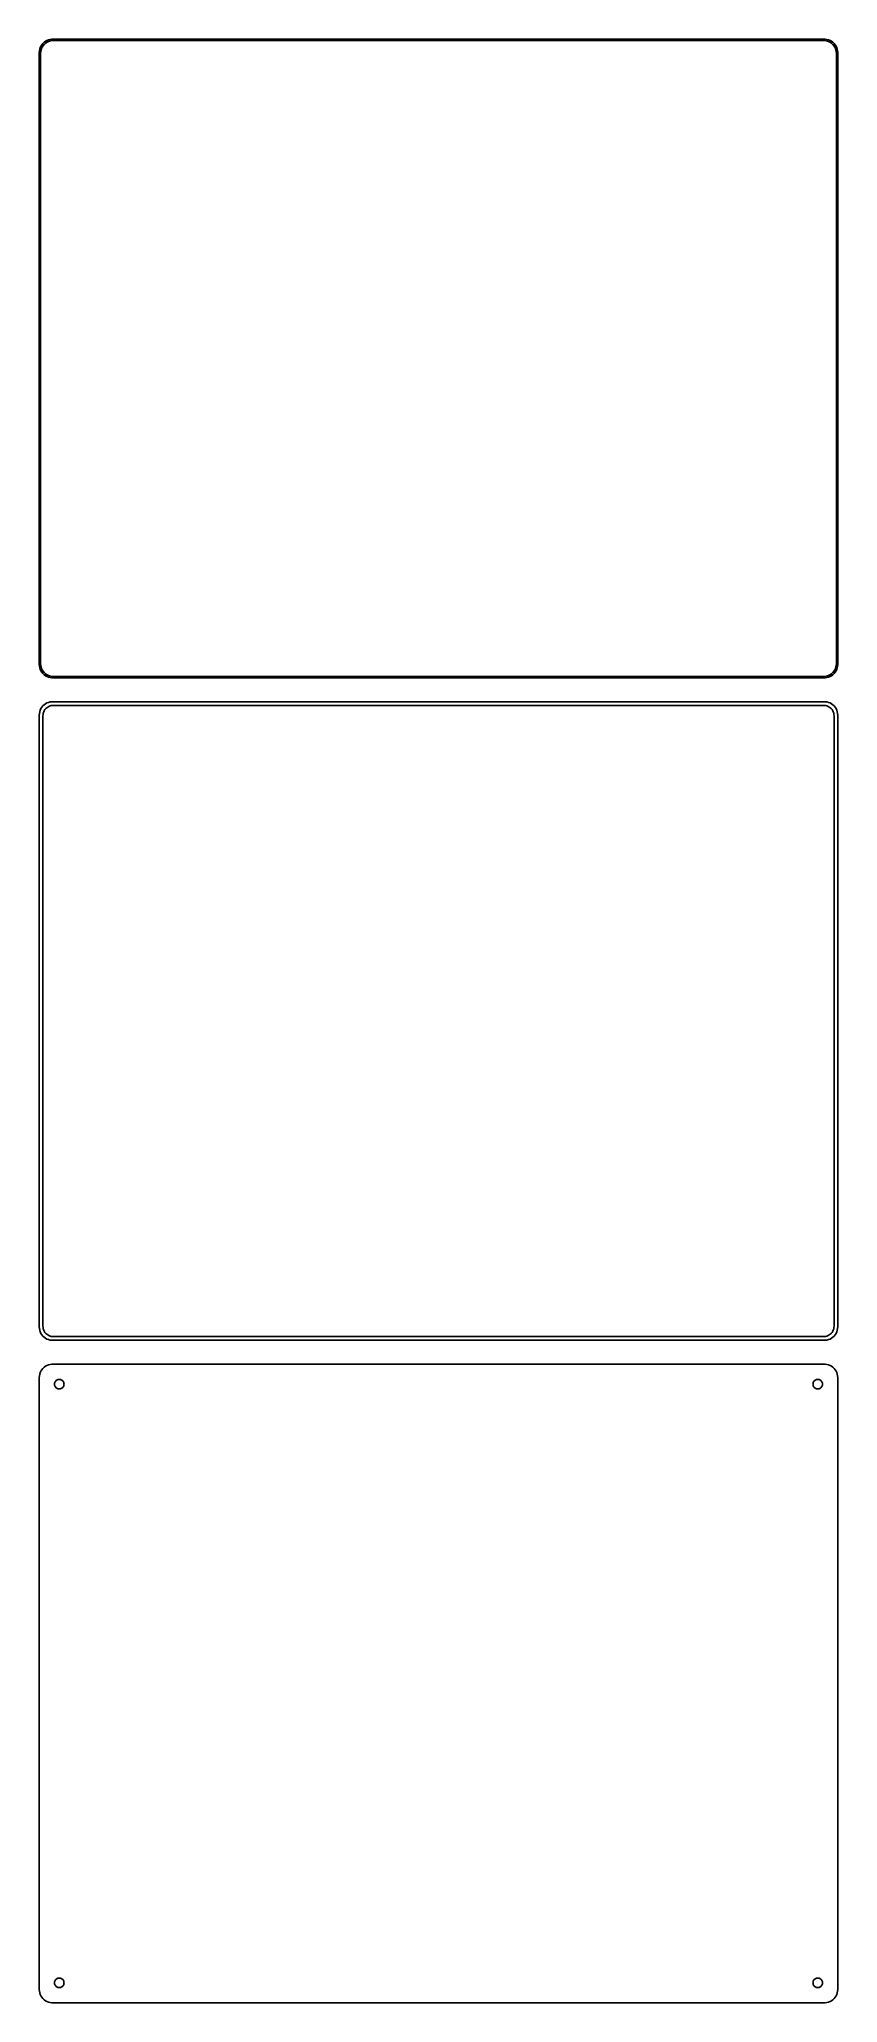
# Model space of a CAD drawing. Header units: metres. Extents: x -150 to 150, y 378 to 1116.
import ezdxf

# ---------------------------------------------------------------- set-up
doc = ezdxf.new("R2010")
doc.units = ezdxf.units.M

msp = doc.modelspace()

# ---------------------------------------------------------------- linework, layer by layer
for p, q in [((-148.645, 1114.42), (-149.045, 1113.94)), ((-148.187, 1114.85), (-148.645, 1114.42)), ((-148.213, 1114), (-147.778, 1114.41)), ((-147.679, 1115.22), (-148.187, 1114.85)), ((-147.778, 1114.41), (-147.295, 1114.76)), ((-147.129, 1115.52), (-147.679, 1115.22)), ((-147.295, 1114.76), (-146.772, 1115.05)), ((-146.545, 1115.76), (-147.129, 1115.52)), ((-146.772, 1115.05), (-146.218, 1115.27)), ((-145.937, 1115.91), (-146.545, 1115.76)), ((-146.218, 1115.27), (-145.64, 1115.42)), ((-145.314, 1115.99), (-145.937, 1115.91)), ((-145.64, 1115.42), (-145.048, 1115.49)), ((145.314, 1115.99), (-145.314, 1115.99)), ((-145.048, 1115.49), (145.048, 1115.49)), ((145.048, 1115.49), (145.64, 1115.42)), ((145.937, 1115.91), (145.314, 1115.99)), ((145.64, 1115.42), (146.218, 1115.27)), ((146.545, 1115.76), (145.937, 1115.91)), ((146.218, 1115.27), (146.772, 1115.05)), ((147.129, 1115.52), (146.545, 1115.76)), ((146.772, 1115.05), (147.295, 1114.76)), ((147.679, 1115.22), (147.129, 1115.52)), ((147.295, 1114.76), (147.778, 1114.41)), ((148.187, 1114.85), (147.679, 1115.22)), ((147.778, 1114.41), (148.213, 1114)), ((148.645, 1114.42), (148.187, 1114.85)), ((149.045, 1113.94), (148.645, 1114.42)), ((-149.961, 1111.63), (-150, 1111)), ((-150, 1111), (-150, 881)), ((-149.843, 1112.24), (-149.961, 1111.63)), ((-149.649, 1112.84), (-149.843, 1112.24)), ((-149.382, 1113.41), (-149.649, 1112.84)), ((-149.5, 1110.75), (-149.463, 1111.35)), ((-149.5, 881.25), (-149.5, 1110.75)), ((-149.463, 1111.35), (-149.351, 1111.93)), ((-149.045, 1113.94), (-149.382, 1113.41)), ((-149.351, 1111.93), (-149.166, 1112.5)), ((-149.166, 1112.5), (-148.912, 1113.04)), ((-148.912, 1113.04), (-148.593, 1113.54)), ((-148.593, 1113.54), (-148.213, 1114)), ((148.213, 1114), (148.593, 1113.54)), ((148.593, 1113.54), (148.912, 1113.04)), ((148.912, 1113.04), (149.166, 1112.5)), ((149.382, 1113.41), (149.045, 1113.94)), ((149.166, 1112.5), (149.351, 1111.93)), ((149.351, 1111.93), (149.463, 1111.35)), ((149.649, 1112.84), (149.382, 1113.41)), ((149.463, 1111.35), (149.5, 1110.75)), ((149.5, 1110.75), (149.5, 881.25)), ((149.843, 1112.24), (149.649, 1112.84)), ((149.961, 1111.63), (149.843, 1112.24)), ((150, 1111), (149.961, 1111.63)), ((150, 881), (150, 1111)), ((-150, 881), (-149.961, 880.373)), ((-149.961, 880.373), (-149.843, 879.757)), ((-149.843, 879.757), (-149.649, 879.159)), ((-149.649, 879.159), (-149.382, 878.591)), ((-149.463, 880.655), (-149.5, 881.25)), ((-149.351, 880.069), (-149.463, 880.655)), ((-149.382, 878.591), (-149.045, 878.061)), ((-149.166, 879.501), (-149.351, 880.069)), ((-148.912, 878.962), (-149.166, 879.501)), ((-148.593, 878.458), (-148.912, 878.962)), ((-148.213, 877.998), (-148.593, 878.458)), ((148.593, 878.458), (148.213, 877.998)), ((148.912, 878.962), (148.593, 878.458)), ((149.166, 879.501), (148.912, 878.962)), ((149.045, 878.061), (149.382, 878.591)), ((149.351, 880.069), (149.166, 879.501)), ((149.463, 880.655), (149.351, 880.069)), ((149.382, 878.591), (149.649, 879.159)), ((149.5, 881.25), (149.463, 880.655)), ((149.649, 879.159), (149.843, 879.757)), ((149.843, 879.757), (149.961, 880.373)), ((149.961, 880.373), (150, 881)), ((-149.045, 878.061), (-148.645, 877.577)), ((-148.645, 877.577), (-148.187, 877.147)), ((-147.778, 877.59), (-148.213, 877.998)), ((-148.187, 877.147), (-147.679, 876.778)), ((-147.295, 877.239), (-147.778, 877.59)), ((-147.679, 876.778), (-147.129, 876.476)), ((-146.772, 876.952), (-147.295, 877.239)), ((-147.129, 876.476), (-146.545, 876.245)), ((-146.218, 876.732), (-146.772, 876.952)), ((-146.545, 876.245), (-145.937, 876.089)), ((-145.64, 876.584), (-146.218, 876.732)), ((-145.937, 876.089), (-145.314, 876.01)), ((-145.048, 876.509), (-145.64, 876.584)), ((-145.314, 876.01), (145.314, 876.01)), ((145.048, 876.509), (-145.048, 876.509)), ((145.64, 876.584), (145.048, 876.509)), ((145.314, 876.01), (145.937, 876.089)), ((146.218, 876.732), (145.64, 876.584)), ((145.937, 876.089), (146.545, 876.245)), ((146.772, 876.952), (146.218, 876.732)), ((146.545, 876.245), (147.129, 876.476)), ((147.295, 877.239), (146.772, 876.952)), ((147.129, 876.476), (147.679, 876.778)), ((147.778, 877.59), (147.295, 877.239)), ((147.679, 876.778), (148.187, 877.147)), ((148.213, 877.998), (147.778, 877.59)), ((148.187, 877.147), (148.645, 877.577)), ((148.645, 877.577), (149.045, 878.061)), ((-149.649, 863.841), (-149.843, 863.243)), ((-149.382, 864.409), (-149.649, 863.841)), ((-149.045, 864.939), (-149.382, 864.409)), ((-148.645, 865.423), (-149.045, 864.939)), ((-148.187, 865.853), (-148.645, 865.423)), ((-148.348, 863.174), (-148.141, 863.614)), ((-147.679, 866.222), (-148.187, 865.853)), ((-148.141, 863.614), (-147.88, 864.024)), ((-147.88, 864.024), (-147.571, 864.399)), ((-147.129, 866.524), (-147.679, 866.222)), ((-147.571, 864.399), (-147.216, 864.731)), ((-147.216, 864.731), (-146.823, 865.017)), ((-146.545, 866.755), (-147.129, 866.524)), ((-146.823, 865.017), (-146.398, 865.251)), ((-145.937, 866.911), (-146.545, 866.755)), ((-146.398, 865.251), (-145.946, 865.43)), ((-145.946, 865.43), (-145.475, 865.551)), ((-145.314, 866.99), (-145.937, 866.911)), ((-145.475, 865.551), (-144.993, 865.612)), ((145.314, 866.99), (-145.314, 866.99)), ((-144.993, 865.612), (144.993, 865.612)), ((144.993, 865.612), (145.475, 865.551)), ((145.937, 866.911), (145.314, 866.99)), ((145.475, 865.551), (145.946, 865.43)), ((146.545, 866.755), (145.937, 866.911)), ((145.946, 865.43), (146.398, 865.251)), ((146.398, 865.251), (146.823, 865.017)), ((147.129, 866.524), (146.545, 866.755)), ((146.823, 865.017), (147.216, 864.731)), ((147.679, 866.222), (147.129, 866.524)), ((147.216, 864.731), (147.571, 864.399)), ((147.571, 864.399), (147.88, 864.024)), ((148.187, 865.853), (147.679, 866.222)), ((147.88, 864.024), (148.141, 863.614)), ((148.141, 863.614), (148.348, 863.174)), ((148.645, 865.423), (148.187, 865.853)), ((149.045, 864.939), (148.645, 865.423)), ((149.382, 864.409), (149.045, 864.939)), ((149.649, 863.841), (149.382, 864.409)), ((149.843, 863.243), (149.649, 863.841)), ((-149.961, 862.627), (-150, 862)), ((-150, 862), (-150, 632)), ((-149.843, 863.243), (-149.961, 862.627)), ((-148.619, 861.75), (-148.589, 862.235)), ((-148.619, 632.25), (-148.619, 861.75)), ((-148.589, 862.235), (-148.498, 862.712)), ((-148.498, 862.712), (-148.348, 863.174)), ((148.348, 863.174), (148.498, 862.712)), ((148.498, 862.712), (148.589, 862.235)), ((148.589, 862.235), (148.619, 861.75)), ((148.619, 861.75), (148.619, 632.25)), ((149.961, 862.627), (149.843, 863.243)), ((150, 862), (149.961, 862.627)), ((150, 632), (150, 862)), ((-150, 632), (-149.961, 631.373)), ((-149.961, 631.373), (-149.843, 630.757)), ((-149.843, 630.757), (-149.649, 630.159)), ((-149.649, 630.159), (-149.382, 629.591)), ((-149.382, 629.591), (-149.045, 629.061)), ((-149.045, 629.061), (-148.645, 628.577)), ((-148.645, 628.577), (-148.187, 628.147)), ((-148.589, 631.765), (-148.619, 632.25)), ((-148.498, 631.288), (-148.589, 631.765)), ((-148.348, 630.826), (-148.498, 631.288)), ((-148.141, 630.386), (-148.348, 630.826)), ((-148.187, 628.147), (-147.679, 627.778)), ((-147.88, 629.976), (-148.141, 630.386)), ((-147.571, 629.601), (-147.88, 629.976)), ((-147.679, 627.778), (-147.129, 627.476)), ((-147.216, 629.269), (-147.571, 629.601)), ((-146.823, 628.983), (-147.216, 629.269)), ((-147.129, 627.476), (-146.545, 627.245)), ((-146.398, 628.749), (-146.823, 628.983)), ((-145.946, 628.57), (-146.398, 628.749)), ((-145.475, 628.449), (-145.946, 628.57)), ((-144.993, 628.388), (-145.475, 628.449)), ((144.993, 628.388), (-144.993, 628.388)), ((145.475, 628.449), (144.993, 628.388)), ((145.946, 628.57), (145.475, 628.449)), ((146.398, 628.749), (145.946, 628.57)), ((146.823, 628.983), (146.398, 628.749)), ((146.545, 627.245), (147.129, 627.476)), ((147.216, 629.269), (146.823, 628.983)), ((147.129, 627.476), (147.679, 627.778)), ((147.571, 629.601), (147.216, 629.269)), ((147.88, 629.976), (147.571, 629.601)), ((147.679, 627.778), (148.187, 628.147)), ((148.141, 630.386), (147.88, 629.976)), ((148.348, 630.826), (148.141, 630.386)), ((148.187, 628.147), (148.645, 628.577)), ((148.498, 631.288), (148.348, 630.826)), ((148.589, 631.765), (148.498, 631.288)), ((148.619, 632.25), (148.589, 631.765)), ((148.645, 628.577), (149.045, 629.061)), ((149.045, 629.061), (149.382, 629.591)), ((149.382, 629.591), (149.649, 630.159)), ((149.649, 630.159), (149.843, 630.757)), ((149.843, 630.757), (149.961, 631.373)), ((149.961, 631.373), (150, 632)), ((-146.545, 627.245), (-145.937, 627.089)), ((-145.937, 627.089), (-145.314, 627.01)), ((-145.314, 627.01), (145.314, 627.01)), ((145.314, 627.01), (145.937, 627.089)), ((145.937, 627.089), (146.545, 627.245)), ((-149.961, 613.627), (-150, 613)), ((-150, 613), (-150, 383)), ((-149.843, 614.243), (-149.961, 613.627)), ((-149.649, 614.841), (-149.843, 614.243)), ((-149.382, 615.409), (-149.649, 614.841)), ((-149.045, 615.939), (-149.382, 615.409)), ((-148.645, 616.423), (-149.045, 615.939)), ((-148.187, 616.853), (-148.645, 616.423)), ((-147.679, 617.222), (-148.187, 616.853)), ((-147.129, 617.524), (-147.679, 617.222)), ((-146.545, 617.755), (-147.129, 617.524)), ((-145.937, 617.911), (-146.545, 617.755)), ((-145.314, 617.99), (-145.937, 617.911)), ((145.314, 617.99), (-145.314, 617.99)), ((145.937, 617.911), (145.314, 617.99)), ((146.545, 617.755), (145.937, 617.911)), ((147.129, 617.524), (146.545, 617.755)), ((147.679, 617.222), (147.129, 617.524)), ((148.187, 616.853), (147.679, 617.222)), ((148.645, 616.423), (148.187, 616.853)), ((149.045, 615.939), (148.645, 616.423)), ((149.382, 615.409), (149.045, 615.939)), ((149.649, 614.841), (149.382, 615.409)), ((149.843, 614.243), (149.649, 614.841)), ((149.961, 613.627), (149.843, 614.243)), ((150, 613), (149.961, 613.627)), ((150, 383), (150, 613)), ((-144.3, 610.5), (-144.286, 610.726)), ((-144.286, 610.274), (-144.3, 610.5)), ((-144.286, 610.726), (-144.243, 610.948)), ((-144.243, 610.052), (-144.286, 610.274)), ((-144.243, 610.948), (-144.174, 611.163)), ((-144.174, 609.837), (-144.243, 610.052)), ((-144.174, 611.163), (-144.077, 611.367)), ((-144.077, 609.633), (-144.174, 609.837)), ((-144.077, 611.367), (-143.956, 611.558)), ((-143.956, 609.442), (-144.077, 609.633)), ((-143.956, 611.558), (-143.812, 611.732)), ((-143.812, 609.268), (-143.956, 609.442)), ((-143.812, 611.732), (-143.647, 611.887)), ((-143.647, 609.113), (-143.812, 609.268)), ((-143.647, 611.887), (-143.464, 612.02)), ((-143.464, 608.98), (-143.647, 609.113)), ((-143.464, 612.02), (-143.266, 612.129)), ((-143.266, 608.871), (-143.464, 608.98)), ((-143.266, 612.129), (-143.056, 612.212)), ((-143.056, 608.788), (-143.266, 608.871)), ((-143.056, 612.212), (-142.837, 612.268)), ((-142.837, 608.732), (-143.056, 608.788)), ((-142.837, 612.268), (-142.613, 612.296)), ((-142.613, 608.704), (-142.837, 608.732)), ((-142.613, 612.296), (-142.387, 612.296)), ((-142.387, 608.704), (-142.613, 608.704)), ((-142.387, 612.296), (-142.163, 612.268)), ((-142.163, 608.732), (-142.387, 608.704)), ((-142.163, 612.268), (-141.944, 612.212)), ((-141.944, 608.788), (-142.163, 608.732)), ((-141.944, 612.212), (-141.734, 612.129)), ((-141.734, 608.871), (-141.944, 608.788)), ((-141.734, 612.129), (-141.536, 612.02)), ((-141.536, 608.98), (-141.734, 608.871)), ((-141.536, 612.02), (-141.353, 611.887)), ((-141.353, 609.113), (-141.536, 608.98)), ((-141.353, 611.887), (-141.188, 611.732)), ((-141.188, 609.268), (-141.353, 609.113)), ((-141.188, 611.732), (-141.044, 611.558)), ((-141.044, 609.442), (-141.188, 609.268)), ((-141.044, 611.558), (-140.923, 611.367)), ((-140.923, 609.633), (-141.044, 609.442)), ((-140.923, 611.367), (-140.826, 611.163)), ((-140.826, 609.837), (-140.923, 609.633)), ((-140.826, 611.163), (-140.757, 610.948)), ((-140.757, 610.052), (-140.826, 609.837)), ((-140.757, 610.948), (-140.714, 610.726)), ((-140.714, 610.274), (-140.757, 610.052)), ((-140.714, 610.726), (-140.7, 610.5)), ((-140.7, 610.5), (-140.714, 610.274)), ((140.7, 610.5), (140.714, 610.726)), ((140.714, 610.274), (140.7, 610.5)), ((140.714, 610.726), (140.757, 610.948)), ((140.757, 610.052), (140.714, 610.274)), ((140.757, 610.948), (140.826, 611.163)), ((140.826, 609.837), (140.757, 610.052)), ((140.826, 611.163), (140.923, 611.367)), ((140.923, 609.633), (140.826, 609.837)), ((140.923, 611.367), (141.044, 611.558)), ((141.044, 609.442), (140.923, 609.633)), ((141.044, 611.558), (141.188, 611.732)), ((141.188, 609.268), (141.044, 609.442)), ((141.188, 611.732), (141.353, 611.887)), ((141.353, 609.113), (141.188, 609.268)), ((141.353, 611.887), (141.536, 612.02)), ((141.536, 608.98), (141.353, 609.113)), ((141.536, 612.02), (141.734, 612.129)), ((141.734, 608.871), (141.536, 608.98)), ((141.734, 612.129), (141.944, 612.212)), ((141.944, 608.788), (141.734, 608.871)), ((141.944, 612.212), (142.163, 612.268)), ((142.163, 608.732), (141.944, 608.788)), ((142.163, 612.268), (142.387, 612.296)), ((142.387, 608.704), (142.163, 608.732)), ((142.387, 612.296), (142.613, 612.296)), ((142.613, 608.704), (142.387, 608.704)), ((142.613, 612.296), (142.837, 612.268)), ((142.837, 608.732), (142.613, 608.704)), ((142.837, 612.268), (143.056, 612.212)), ((143.056, 608.788), (142.837, 608.732)), ((143.056, 612.212), (143.266, 612.129)), ((143.266, 608.871), (143.056, 608.788)), ((143.266, 612.129), (143.464, 612.02)), ((143.464, 608.98), (143.266, 608.871)), ((143.464, 612.02), (143.647, 611.887)), ((143.647, 609.113), (143.464, 608.98)), ((143.647, 611.887), (143.812, 611.732)), ((143.812, 609.268), (143.647, 609.113)), ((143.812, 611.732), (143.956, 611.558)), ((143.956, 609.442), (143.812, 609.268)), ((143.956, 611.558), (144.077, 611.367)), ((144.077, 609.633), (143.956, 609.442)), ((144.077, 611.367), (144.174, 611.163)), ((144.174, 609.837), (144.077, 609.633)), ((144.174, 611.163), (144.243, 610.948)), ((144.243, 610.052), (144.174, 609.837)), ((144.243, 610.948), (144.286, 610.726)), ((144.286, 610.274), (144.243, 610.052)), ((144.286, 610.726), (144.3, 610.5)), ((144.3, 610.5), (144.286, 610.274)), ((-144.3, 385.5), (-144.286, 385.726)), ((-144.286, 385.274), (-144.3, 385.5)), ((-144.286, 385.726), (-144.243, 385.948)), ((-144.243, 385.052), (-144.286, 385.274)), ((-144.243, 385.948), (-144.174, 386.163)), ((-144.174, 384.837), (-144.243, 385.052)), ((-144.174, 386.163), (-144.077, 386.367)), ((-144.077, 384.633), (-144.174, 384.837)), ((-144.077, 386.367), (-143.956, 386.558)), ((-143.956, 384.442), (-144.077, 384.633)), ((-143.956, 386.558), (-143.812, 386.732)), ((-143.812, 384.268), (-143.956, 384.442)), ((-143.812, 386.732), (-143.647, 386.887)), ((-143.647, 384.113), (-143.812, 384.268)), ((-143.647, 386.887), (-143.464, 387.02)), ((-143.464, 383.98), (-143.647, 384.113)), ((-143.464, 387.02), (-143.266, 387.129)), ((-143.266, 383.871), (-143.464, 383.98)), ((-143.266, 387.129), (-143.056, 387.212)), ((-143.056, 383.788), (-143.266, 383.871)), ((-143.056, 387.212), (-142.837, 387.268)), ((-142.837, 383.732), (-143.056, 383.788)), ((-142.837, 387.268), (-142.613, 387.296)), ((-142.613, 387.296), (-142.387, 387.296)), ((-142.387, 387.296), (-142.163, 387.268)), ((-142.163, 387.268), (-141.944, 387.212)), ((-141.944, 383.788), (-142.163, 383.732)), ((-141.944, 387.212), (-141.734, 387.129)), ((-141.734, 383.871), (-141.944, 383.788)), ((-141.734, 387.129), (-141.536, 387.02)), ((-141.536, 383.98), (-141.734, 383.871)), ((-141.536, 387.02), (-141.353, 386.887)), ((-141.353, 384.113), (-141.536, 383.98)), ((-141.353, 386.887), (-141.188, 386.732)), ((-141.188, 384.268), (-141.353, 384.113)), ((-141.188, 386.732), (-141.044, 386.558)), ((-141.044, 384.442), (-141.188, 384.268)), ((-141.044, 386.558), (-140.923, 386.367)), ((-140.923, 384.633), (-141.044, 384.442)), ((-140.923, 386.367), (-140.826, 386.163)), ((-140.826, 384.837), (-140.923, 384.633)), ((-140.826, 386.163), (-140.757, 385.948)), ((-140.757, 385.052), (-140.826, 384.837)), ((-140.757, 385.948), (-140.714, 385.726)), ((-140.714, 385.274), (-140.757, 385.052)), ((-140.714, 385.726), (-140.7, 385.5)), ((-140.7, 385.5), (-140.714, 385.274)), ((140.7, 385.5), (140.714, 385.726)), ((140.714, 385.274), (140.7, 385.5)), ((140.714, 385.726), (140.757, 385.948)), ((140.757, 385.052), (140.714, 385.274)), ((140.757, 385.948), (140.826, 386.163)), ((140.826, 384.837), (140.757, 385.052)), ((140.826, 386.163), (140.923, 386.367)), ((140.923, 384.633), (140.826, 384.837)), ((140.923, 386.367), (141.044, 386.558)), ((141.044, 384.442), (140.923, 384.633)), ((141.044, 386.558), (141.188, 386.732)), ((141.188, 384.268), (141.044, 384.442)), ((141.188, 386.732), (141.353, 386.887)), ((141.353, 384.113), (141.188, 384.268)), ((141.353, 386.887), (141.536, 387.02)), ((141.536, 383.98), (141.353, 384.113)), ((141.536, 387.02), (141.734, 387.129)), ((141.734, 383.871), (141.536, 383.98)), ((141.734, 387.129), (141.944, 387.212)), ((141.944, 383.788), (141.734, 383.871)), ((141.944, 387.212), (142.163, 387.268)), ((142.163, 383.732), (141.944, 383.788)), ((142.163, 387.268), (142.387, 387.296)), ((142.387, 387.296), (142.613, 387.296)), ((142.613, 387.296), (142.837, 387.268)), ((142.837, 387.268), (143.056, 387.212)), ((143.056, 383.788), (142.837, 383.732)), ((143.056, 387.212), (143.266, 387.129)), ((143.266, 383.871), (143.056, 383.788)), ((143.266, 387.129), (143.464, 387.02)), ((143.464, 383.98), (143.266, 383.871)), ((143.464, 387.02), (143.647, 386.887)), ((143.647, 384.113), (143.464, 383.98)), ((143.647, 386.887), (143.812, 386.732)), ((143.812, 384.268), (143.647, 384.113)), ((143.812, 386.732), (143.956, 386.558)), ((143.956, 384.442), (143.812, 384.268)), ((143.956, 386.558), (144.077, 386.367)), ((144.077, 384.633), (143.956, 384.442)), ((144.077, 386.367), (144.174, 386.163)), ((144.174, 384.837), (144.077, 384.633)), ((144.174, 386.163), (144.243, 385.948)), ((144.243, 385.052), (144.174, 384.837)), ((144.243, 385.948), (144.286, 385.726)), ((144.286, 385.274), (144.243, 385.052)), ((144.286, 385.726), (144.3, 385.5)), ((144.3, 385.5), (144.286, 385.274)), ((-150, 383), (-149.961, 382.373)), ((-149.961, 382.373), (-149.843, 381.757)), ((-149.843, 381.757), (-149.649, 381.159)), ((-149.649, 381.159), (-149.382, 380.591)), ((-149.382, 380.591), (-149.045, 380.061)), ((-149.045, 380.061), (-148.645, 379.577)), ((-148.645, 379.577), (-148.187, 379.147)), ((-148.187, 379.147), (-147.679, 378.778)), ((-147.679, 378.778), (-147.129, 378.476)), ((-147.129, 378.476), (-146.545, 378.245)), ((-146.545, 378.245), (-145.937, 378.089)), ((-145.937, 378.089), (-145.314, 378.01)), ((-145.314, 378.01), (145.314, 378.01)), ((-142.613, 383.704), (-142.837, 383.732)), ((-142.387, 383.704), (-142.613, 383.704)), ((-142.163, 383.732), (-142.387, 383.704)), ((142.387, 383.704), (142.163, 383.732)), ((142.613, 383.704), (142.387, 383.704)), ((142.837, 383.732), (142.613, 383.704)), ((145.314, 378.01), (145.937, 378.089)), ((145.937, 378.089), (146.545, 378.245)), ((146.545, 378.245), (147.129, 378.476)), ((147.129, 378.476), (147.679, 378.778)), ((147.679, 378.778), (148.187, 379.147)), ((148.187, 379.147), (148.645, 379.577)), ((148.645, 379.577), (149.045, 380.061)), ((149.045, 380.061), (149.382, 380.591)), ((149.382, 380.591), (149.649, 381.159)), ((149.649, 381.159), (149.843, 381.757)), ((149.843, 381.757), (149.961, 382.373)), ((149.961, 382.373), (150, 383))]:
    msp.add_line(p, q)

doc.saveas('drawing.dxf')
